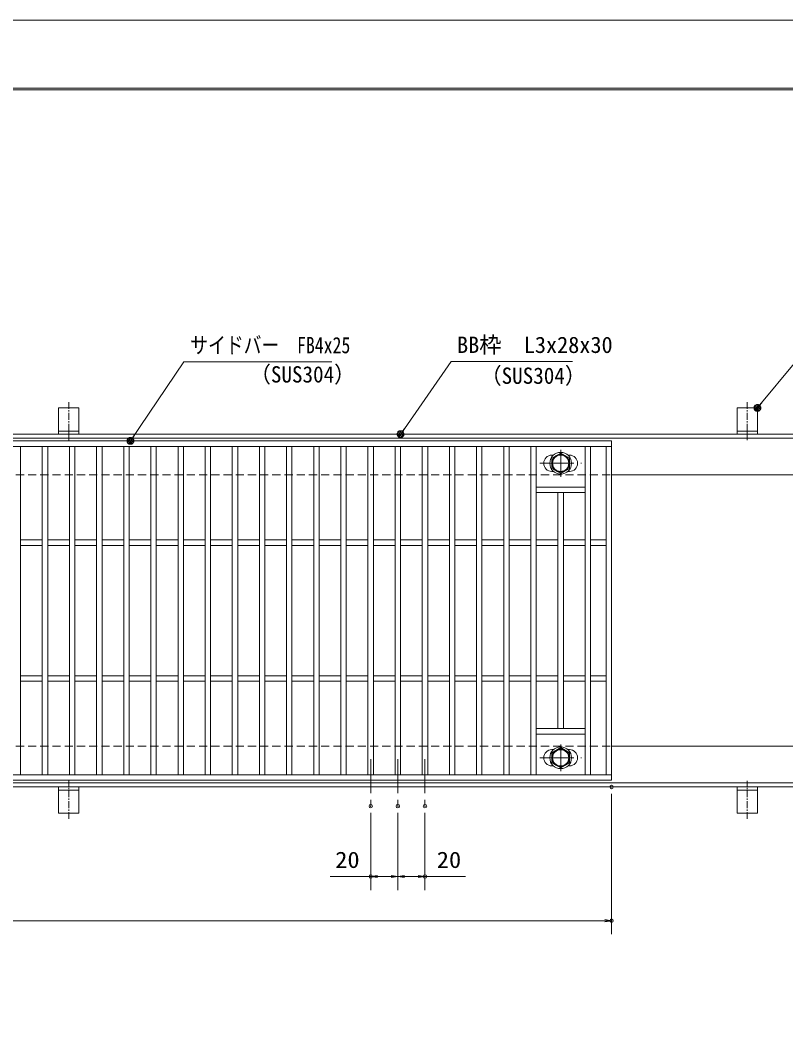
# Model space of a CAD drawing. Units: millimetres, scale not verified. Extents: x -1050 to 1050, y -742 to 742.
# Drawn here: x -231 to 333, y 0 to 742 of the extents above; entities that cross this region are included whole.
import ezdxf
from ezdxf.enums import TextEntityAlignment as Align

# ---------------------------------------------------------------- set-up
doc = ezdxf.new("R2010")
doc.units = ezdxf.units.MM
doc.header["$LTSCALE"] = 5
doc.header["$PDMODE"] = 32
doc.header["$PDSIZE"] = 2.5
doc.linetypes.add('CHAIN1', pattern=[8, 5, -1, 1, -1])
doc.linetypes.add('DASHED1', pattern=[1.8, 1.2, -0.6])
for name, color, linetype, lineweight in [('0-0_7-図\u3000枠', 4, 'Continuous', 9), ('0-1_寸法注釈', 2, 'Continuous', 9), ('0-2_蓋', 5, 'Continuous', 9), ('0-3_0', 2, 'Continuous', 9), ('0-4_DEFPOINTS', 134, 'Continuous', 9), ('0-7_中心線', 6, 'CHAIN1', 9), ('0-8_アンカー', 7, 'Continuous', 9), ('0-9_枠', 7, 'Continuous', 9), ('0-A_締付部品', 7, 'Continuous', 9), ('0-B_溝開口', 4, 'DASHED1', 9)]:
    doc.layers.add(name, color=color, linetype=linetype, lineweight=lineweight)
doc.styles.add('ＭＳ ゴシック', font='')
doc.styles.get('ＭＳ ゴシック').set_extended_font_data('MS Gothic')

# ---------------------------------------------------------------- blocks, each defined once
blk = doc.blocks.new('_OPEN')
at = {"layer": '0-3_0'}
blk.add_line((0, 0), (-5, 0), dxfattribs=at)
blk.add_lwpolyline([(-5, 0.833), (0, 0), (-5, -0.833)], dxfattribs=at)
blk = doc.blocks.new('A$C5D7C781A')
at = {"layer": '0-8_アンカー'}
for p, q in [((0, 118.78), (0, 22.26)), ((0, 118.78), (75, 118.78)), ((75, 118.78), (75, 22.26)), ((75, 33.76), (0, 33.76)), ((0, 22.26), (75, 22.26))]:
    blk.add_line(p, q, dxfattribs=at)
at = {"layer": '0-8_アンカー', "color": 6, "linetype": 'CHAIN1'}
blk.add_line((37.5, 140.11), (37.5, 0), dxfattribs=at)
blk = doc.blocks.new('_Dot')
at = {"layer": '0-3_0'}
for p, q in [((-2.5, 0), (-5, 0)), ((2.445, 0.5), (-2.445, 0.5)), ((1.997, 1.5), (-1.997, 1.5)), ((2.289, -0.995), (-2.289, -0.995)), ((1.499, -1.995), (-1.499, -1.995))]:
    blk.add_line(p, q, dxfattribs=at)
for points in [[(2.5, 0), (2.48, 0.313), (2.421, 0.622), (2.324, 0.92), (2.191, 1.204), (2.023, 1.469), (1.822, 1.711), (1.594, 1.926), (1.34, 2.111), (1.064, 2.262), (0.773, 2.378), (0.468, 2.456), (0.157, 2.495), (-0.157, 2.495), (-0.468, 2.456), (-0.773, 2.378), (-1.064, 2.262), (-1.34, 2.111), (-1.594, 1.926), (-1.822, 1.711), (-2.023, 1.469), (-2.191, 1.204), (-2.324, 0.92), (-2.421, 0.622), (-2.48, 0.313), (-2.5, 0), (0, 0)], [(-2.5, 0), (-2.48, -0.313), (-2.421, -0.622), (-2.324, -0.92), (-2.191, -1.204), (-2.023, -1.469), (-1.822, -1.711), (-1.594, -1.926), (-1.34, -2.111), (-1.064, -2.262), (-0.773, -2.378), (-0.468, -2.456), (-0.157, -2.495), (0.157, -2.495), (0.468, -2.456), (0.773, -2.378), (1.064, -2.262), (1.34, -2.111), (1.594, -1.926), (1.822, -1.711), (2.023, -1.469), (2.191, -1.204), (2.324, -0.92), (2.421, -0.622), (2.48, -0.313), (2.5, 0), (0, 0)]]:
    blk.add_lwpolyline(points, close=True, dxfattribs=at)

msp = doc.modelspace()

# ---------------------------------------------------------------- linework, layer by layer
at = {"layer": '0-0_7-図\u3000枠'}
msp.add_line((-973.75, 691.25), (998.75, 691.25), dxfattribs=at)
msp.add_lwpolyline([(-975, 692.5), (1000, 692.5), (1000, -692.5)], dxfattribs=at)
at = {"layer": '0-1_寸法注釈'}
for p, q in [((204.55, 172.475), (204.55, 68.953)), ((27.05, 158.328), (27.05, 101.522)), ((47.05, 158.328), (47.05, 101.522)), ((47.05, 158.328), (47.05, 101.522)), ((67.05, 158.328), (67.05, 101.522)), ((27.05, 111.522), (-2.797, 111.522)), ((42.05, 111.522), (32.05, 111.522)), ((52.05, 111.522), (62.05, 111.522)), ((67.05, 111.522), (96.897, 111.522)), ((-785.45, 78.953), (199.55, 78.953))]:
    msp.add_line(p, q, dxfattribs=at)
for points in [[(-1.475, 490.749), (-110.699, 490.749), (-149.41, 433.298)], [(175.814, 490.968), (86.447, 490.968), (49.664, 438.288)], [(389.478, 490.968), (340.425, 490.968), (312.702, 457.538)]]:
    msp.add_lwpolyline(points, dxfattribs=at)
at = {"layer": '0-2_蓋'}
for p, q in [((204.55, 432.475), (-790.45, 432.475)), ((204.55, 182.475), (204.55, 432.475)), ((204.55, 428.475), (-790.45, 428.475)), ((-230.95, 428.475), (-230.95, 186.475)), ((-214.95, 428.475), (-214.95, 186.475)), ((-210.95, 428.475), (-210.95, 186.475)), ((-194.95, 428.475), (-194.95, 186.475)), ((-190.95, 428.475), (-190.95, 186.475)), ((-174.95, 428.475), (-174.95, 186.475)), ((-170.95, 428.475), (-170.95, 186.475)), ((-154.95, 428.475), (-154.95, 186.475)), ((-150.95, 428.475), (-150.95, 186.475)), ((-134.95, 428.475), (-134.95, 186.475)), ((-130.95, 428.475), (-130.95, 186.475)), ((-114.95, 428.475), (-114.95, 186.475)), ((-110.95, 428.475), (-110.95, 186.475)), ((-94.95, 428.475), (-94.95, 186.475)), ((-90.95, 428.475), (-90.95, 186.475)), ((-74.95, 428.475), (-74.95, 186.475)), ((-70.95, 428.475), (-70.95, 186.475)), ((-54.95, 428.475), (-54.95, 186.475)), ((-50.95, 428.475), (-50.95, 186.475)), ((-34.95, 428.475), (-34.95, 186.475)), ((-30.95, 428.475), (-30.95, 186.475)), ((-14.95, 428.475), (-14.95, 186.475)), ((-10.95, 428.475), (-10.95, 186.475)), ((5.05, 428.475), (5.05, 186.475)), ((9.05, 428.475), (9.05, 186.475)), ((25.05, 428.475), (25.05, 186.475)), ((29.05, 428.475), (29.05, 186.475)), ((45.05, 428.475), (45.05, 186.475)), ((49.05, 428.475), (49.05, 186.475)), ((65.05, 428.475), (65.05, 186.475)), ((69.05, 428.475), (69.05, 186.475)), ((85.05, 428.475), (85.05, 186.475)), ((89.05, 428.475), (89.05, 186.475)), ((105.05, 428.475), (105.05, 186.475)), ((109.05, 428.475), (109.05, 186.475)), ((125.05, 428.475), (125.05, 186.475)), ((129.05, 428.475), (129.05, 186.475)), ((145.05, 428.231), (145.05, 186.475)), ((149.05, 428.231), (149.05, 186.475)), ((185.05, 428.231), (185.05, 186.475)), ((189.05, 428.231), (189.05, 186.475)), ((200.55, 186.475), (200.55, 428.475)), ((160.55, 421.978), (161.762, 421.978)), ((172.338, 421.978), (173.55, 421.978)), ((160.55, 409.978), (161.755, 409.978)), ((172.345, 409.978), (173.55, 409.978)), ((185.05, 398.475), (149.05, 398.475)), ((185.05, 394.475), (149.05, 394.475)), ((165.05, 394.475), (165.05, 220.475)), ((169.05, 394.475), (169.05, 220.475)), ((-214.95, 359.475), (-230.95, 359.475)), ((-194.95, 359.475), (-210.95, 359.475)), ((-174.95, 359.475), (-190.95, 359.475)), ((-154.95, 359.475), (-170.95, 359.475)), ((-134.95, 359.475), (-150.95, 359.475)), ((-114.95, 359.475), (-130.95, 359.475)), ((-94.95, 359.475), (-110.95, 359.475)), ((-74.95, 359.475), (-90.95, 359.475)), ((-54.95, 359.475), (-70.95, 359.475)), ((-34.95, 359.475), (-50.95, 359.475)), ((-14.95, 359.475), (-30.95, 359.475)), ((5.05, 359.475), (-10.95, 359.475)), ((25.05, 359.475), (9.05, 359.475)), ((45.05, 359.475), (29.05, 359.475)), ((65.05, 359.475), (49.05, 359.475)), ((85.05, 359.475), (69.05, 359.475)), ((105.05, 359.475), (89.05, 359.475)), ((125.05, 359.475), (109.05, 359.475)), ((145.05, 359.475), (129.05, 359.475)), ((165.05, 359.475), (149.05, 359.475)), ((185.05, 359.475), (169.05, 359.475)), ((200.55, 359.475), (189.05, 359.475)), ((-214.95, 355.475), (-230.95, 355.475)), ((-194.95, 355.475), (-210.95, 355.475)), ((-174.95, 355.475), (-190.95, 355.475)), ((-154.95, 355.475), (-170.95, 355.475)), ((-134.95, 355.475), (-150.95, 355.475)), ((-114.95, 355.475), (-130.95, 355.475)), ((-94.95, 355.475), (-110.95, 355.475)), ((-74.95, 355.475), (-90.95, 355.475)), ((-54.95, 355.475), (-70.95, 355.475)), ((-34.95, 355.475), (-50.95, 355.475)), ((-14.95, 355.475), (-30.95, 355.475)), ((5.05, 355.475), (-10.95, 355.475)), ((25.05, 355.475), (9.05, 355.475)), ((45.05, 355.475), (29.05, 355.475)), ((65.05, 355.475), (49.05, 355.475)), ((85.05, 355.475), (69.05, 355.475)), ((105.05, 355.475), (89.05, 355.475)), ((125.05, 355.475), (109.05, 355.475)), ((145.05, 355.475), (129.05, 355.475)), ((165.05, 355.475), (149.05, 355.475)), ((185.05, 355.475), (169.05, 355.475)), ((200.55, 355.475), (189.05, 355.475)), ((-214.95, 259.475), (-230.95, 259.475)), ((-214.95, 255.475), (-230.95, 255.475)), ((-194.95, 259.475), (-210.95, 259.475)), ((-194.95, 255.475), (-210.95, 255.475)), ((-174.95, 259.475), (-190.95, 259.475)), ((-174.95, 255.475), (-190.95, 255.475)), ((-154.95, 259.475), (-170.95, 259.475)), ((-154.95, 255.475), (-170.95, 255.475)), ((-134.95, 259.475), (-150.95, 259.475)), ((-134.95, 255.475), (-150.95, 255.475)), ((-114.95, 259.475), (-130.95, 259.475)), ((-114.95, 255.475), (-130.95, 255.475)), ((-94.95, 259.475), (-110.95, 259.475)), ((-94.95, 255.475), (-110.95, 255.475)), ((-74.95, 259.475), (-90.95, 259.475)), ((-74.95, 255.475), (-90.95, 255.475)), ((-54.95, 259.475), (-70.95, 259.475)), ((-54.95, 255.475), (-70.95, 255.475)), ((-34.95, 259.475), (-50.95, 259.475)), ((-34.95, 255.475), (-50.95, 255.475)), ((-14.95, 259.475), (-30.95, 259.475)), ((-14.95, 255.475), (-30.95, 255.475)), ((5.05, 259.475), (-10.95, 259.475)), ((5.05, 255.475), (-10.95, 255.475)), ((25.05, 259.475), (9.05, 259.475)), ((25.05, 255.475), (9.05, 255.475)), ((45.05, 259.475), (29.05, 259.475)), ((45.05, 255.475), (29.05, 255.475)), ((65.05, 259.475), (49.05, 259.475)), ((65.05, 255.475), (49.05, 255.475)), ((85.05, 259.475), (69.05, 259.475)), ((85.05, 255.475), (69.05, 255.475)), ((105.05, 259.475), (89.05, 259.475)), ((105.05, 255.475), (89.05, 255.475)), ((125.05, 259.475), (109.05, 259.475)), ((125.05, 255.475), (109.05, 255.475)), ((145.05, 259.475), (129.05, 259.475)), ((145.05, 255.475), (129.05, 255.475)), ((165.05, 259.475), (149.05, 259.475)), ((165.05, 255.475), (149.05, 255.475)), ((185.05, 259.475), (169.05, 259.475)), ((185.05, 255.475), (169.05, 255.475)), ((200.55, 259.475), (189.05, 259.475)), ((200.55, 255.475), (189.05, 255.475)), ((185.05, 220.475), (149.05, 220.475)), ((185.05, 216.475), (149.05, 216.475)), ((160.55, 204.972), (161.755, 204.972)), ((172.345, 204.972), (173.55, 204.972)), ((-790.45, 186.475), (204.55, 186.475)), ((160.55, 192.972), (161.762, 192.972)), ((172.338, 192.972), (173.55, 192.972)), ((-790.45, 182.475), (204.55, 182.475))]:
    msp.add_line(p, q, dxfattribs=at)
for centre, start, end in [((160.55, 415.978), 90, 270), ((173.55, 415.978), 270, 90), ((160.55, 198.972), 90, 270), ((173.55, 198.972), 270, 90)]:
    msp.add_arc(centre, 6, start, end, dxfattribs=at)
at = {"layer": '0-4_DEFPOINTS'}
msp.add_lwpolyline([(-1050, -742.5), (-1050, 742.5), (1050, 742.5), (1050, -742.5)], close=True, dxfattribs=at)
for p in [(204.55, 177.475), (27.05, 163.328), (47.05, 163.328), (67.05, 163.328), (27.05, 111.522), (67.05, 111.522), (204.55, 78.953)]:
    msp.add_point(p, dxfattribs=at)
at = {"layer": '0-7_中心線'}
for p, q in [((167.05, 425.871), (167.05, 406.085)), ((151.804, 415.978), (182.296, 415.978)), ((167.05, 189.079), (167.05, 208.865)), ((27.05, 197.969), (27.05, 163.328)), ((47.05, 197.969), (47.05, 163.328)), ((67.05, 197.969), (67.05, 163.328)), ((151.804, 198.972), (182.296, 198.972))]:
    msp.add_line(p, q, dxfattribs=at)
at = {"layer": '0-9_枠'}
for p, q in [((-795.45, 437.475), (409.55, 437.475)), ((-792.45, 434.475), (407.714, 434.475)), ((204.55, 407.475), (409.55, 407.475)), ((204.55, 207.475), (409.55, 207.475)), ((-792.45, 180.475), (411.386, 180.475)), ((-795.45, 177.475), (409.55, 177.475))]:
    msp.add_line(p, q, dxfattribs=at)
at = {"layer": '0-A_締付部品'}
for p, q in [((160.55, 419.731), (167.05, 423.483)), ((160.55, 412.225), (160.55, 419.731)), ((167.05, 408.472), (160.55, 412.225)), ((173.55, 412.225), (167.05, 408.472)), ((173.55, 202.725), (167.05, 206.478)), ((173.55, 195.219), (173.55, 202.725)), ((160.55, 195.219), (167.05, 191.467)), ((167.05, 191.467), (173.55, 195.219))]:
    msp.add_line(p, q, dxfattribs=at)
for points in [[(167.05, 423.483), (173.55, 419.731), (173.55, 412.225)], [(167.05, 206.478), (160.55, 202.725), (160.55, 195.219)]]:
    msp.add_lwpolyline(points, dxfattribs=at)
for centre, radius in [((167.05, 415.975), 8), ((167.05, 415.978), 6.5), ((167.05, 415.978), 5.993), ((167.05, 198.975), 8), ((167.05, 198.972), 6.5), ((167.05, 198.972), 5.993)]:
    msp.add_circle(centre, radius, dxfattribs=at)
at = {"layer": '0-B_溝開口'}
for p, q in [((-765.45, 407.475), (204.55, 407.475)), ((-765.45, 207.475), (204.55, 207.475))]:
    msp.add_line(p, q, dxfattribs=at)

# ---------------------------------------------------------------- block references
at = {"layer": '0-1_寸法注釈'}
for name, p, rotation in [('_Dot', (312.05, 456.779), 229.33113), ('_Dot', (49.081, 437.475), 234.35189), ('_Dot', (-149.979, 432.475), 235.34703), ('_OPEN', (27.05, 111.522), 180), ('_OPEN', (47.05, 111.522), 180)]:
    msp.add_blockref(name, p, dxfattribs=dict(at, rotation=rotation))
for p in [(47.05, 111.522), (67.05, 111.522), (204.55, 78.953)]:
    msp.add_blockref('_OPEN', p, dxfattribs=at)
at = {"layer": '0-8_アンカー', "xscale": 0.2, "yscale": 0.2}
for p in [(-202.95, 433.023), (297.05, 433.023)]:
    msp.add_blockref('A$C5D7C781A', p, dxfattribs=at)
at = {"layer": '0-8_アンカー', "xscale": -0.2, "yscale": 0.2, "rotation": 180}
for p in [(-202.95, 181.927), (297.05, 181.927)]:
    msp.add_blockref('A$C5D7C781A', p, dxfattribs=at)

# ---------------------------------------------------------------- texts
at = {"layer": '0-1_寸法注釈', "color": 7, "style": 'ＭＳ ゴシック'}
for s, width, p in [('サイドバー\u3000FB4x25', 0.8, (-105.921, 493.436)), ('（SUS304）', 0.95, (-62.079, 471.881)), ('（SUS304）', 0.95, (107.958, 470.919)), ('20', 1.1, (0.893, 114.209)), ('20', 1.1, (75.74, 114.209))]:
    msp.add_text(s, height=12.02, dxfattribs=dict(at, width=width)).set_placement(p, align=Align.BOTTOM_LEFT)
msp.add_text('BB枠\u3000L3x28x30', height=12.03, dxfattribs=at).set_placement((90.7, 493.655), align=Align.BOTTOM_LEFT)

doc.saveas('drawing.dxf')
